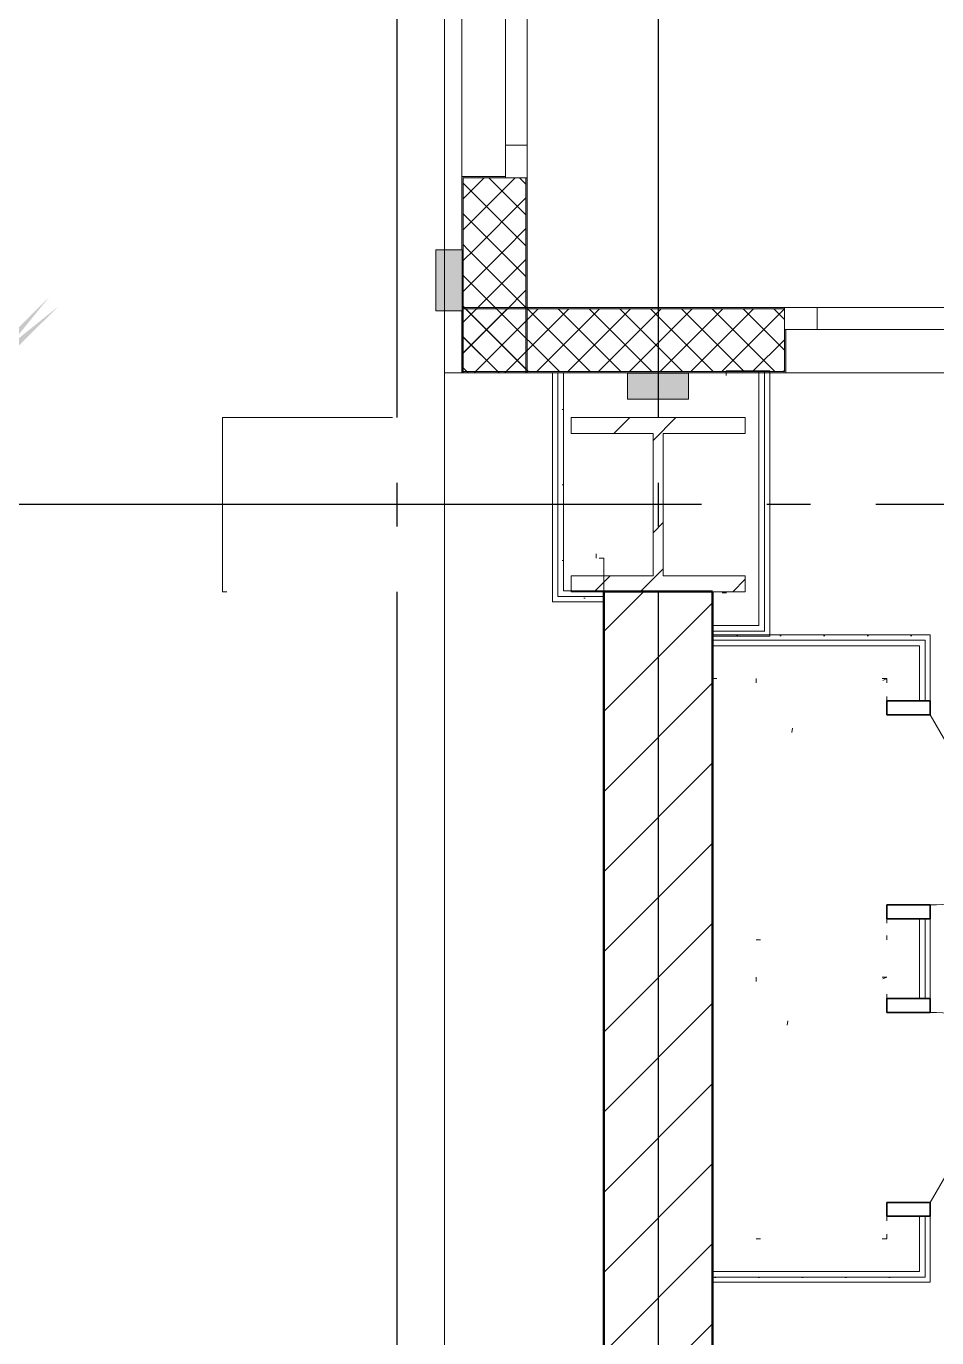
# Model space of a CAD drawing. Header units: millimetres. Extents: x 0 to 1286, y 0 to 420.
# Drawn here: x 506.68 to 527.59, y 290.47 to 320.56 of the extents above; entities that cross this region are included whole.
import ezdxf

# ---------------------------------------------------------------- set-up
doc = ezdxf.new("R2010")
doc.units = ezdxf.units.MM
doc.linetypes.add('ГОСТ 2.303 5', pattern=[24, 20, -1.5, 1, -1.5])
doc.linetypes.add('СПКБ-0000-000-АР#003$0$Achse', pattern=[2300, 0, -800, 1500, 0])
for name, color, linetype in [('Viewport1ForCustomObjects_0', 7, 'Continuous'), ('Viewport2ForCustomObjects_0', 7, 'Continuous'), ('СПКБ-0000-000-АР#003$0$Двери ArchiCAD', 7, 'Continuous'), ('СПКБ-0000-000-АР#003$0$Колонны новые', 7, 'Continuous'), ('СПКБ-0000-000-АР#003$0$Колонны существующие', 7, 'Continuous'), ('СПКБ-0000-000-АР#003$0$Окна ArchiCAD', 7, 'Continuous'), ('СПКБ-0000-000-АР#003$0$Перекрытие', 7, 'Continuous'), ('СПКБ-0000-000-АР#003$0$Перекрытие новые', 7, 'Continuous'), ('СПКБ-0000-000-АР#003$0$Стены', 7, 'Continuous'), ('СПКБ-0000-000-АР#003$0$Фахверк', 7, 'Continuous'), ('Строительные оси', 7, 'Continuous'), ('ЭО_РАБОЧЕЕ ОСВЕЩЕНИЕ', 7, 'Continuous')]:
    doc.layers.add(name, color=color, linetype=linetype)
for name, color, linetype, lineweight in [('СПКБ-0000-000-АР#003$0$Двери ArchiCAD_Ном._пера__1', 7, 'Continuous', 13), ('СПКБ-0000-000-АР#003$0$Двери ArchiCAD_Ном._пера__20', 1, 'Continuous', 20), ('СПКБ-0000-000-АР#003$0$Колонны новые_Ном._пера__20', 1, 'Continuous', 20), ('СПКБ-0000-000-АР#003$0$Колонны существующие_Ном._пера__2', 8, 'Continuous', 15), ('СПКБ-0000-000-АР#003$0$Линии_Ном._пера__20', 1, 'Continuous', 20), ('СПКБ-0000-000-АР#003$0$Окна ArchiCAD_Ном._пера__6', 5, 'Continuous', 9), ('СПКБ-0000-000-АР#003$0$Перекрытие_Ном._пера__1', 7, 'Continuous', 13), ('СПКБ-0000-000-АР#003$0$Стены_Ном._пера__1', 7, 'Continuous', 13), ('СПКБ-0000-000-АР#003$0$Стены_Ном._пера__20', 1, 'Continuous', 20), ('СПКБ-0000-000-АР#003$0$Фахверк_Ном._пера__1', 7, 'Continuous', 13)]:
    doc.layers.add(name, color=color, linetype=linetype, lineweight=lineweight)
for name, color, linetype, lineweight, true_color in [('СПКБ-0000-000-АР#003$0$Двери ArchiCAD_Ном._пера__23', 7, 'Continuous', 35, 0xff6600), ('СПКБ-0000-000-АР#003$0$Двери ArchiCAD_Ном._пера__3', 7, 'Continuous', 18, 0xff6600), ('СПКБ-0000-000-АР#003$0$Колонны новые_Ном._пера__108', 7, 'Continuous', 13, 0xfd8379), ('СПКБ-0000-000-АР#003$0$Окна ArchiCAD_Ном._пера__68', 7, 'Continuous', 20, 0xfd4435), ('СПКБ-0000-000-АР#003$0$Перекрытие новые_Ном._пера__161', 7, 'Continuous', 13, 0xe11606), ('СПКБ-0000-000-АР#003$0$Стены_Ном._пера__58', 7, 'Continuous', 50, 0xdf0000), ('СПКБ-0000-000-АР#003$0$Стены_Ном._пера__68', 7, 'Continuous', 20, 0xfd4435), ('СПКБ-0000-000-АР#003$0$Фахверк_Ном._пера__102', 7, 'Continuous', 13, 0xcccccc)]:
    doc.layers.add(name, color=color, linetype=linetype, lineweight=lineweight, true_color=true_color)
pattern_1 = [(45, (0, 0), (-35.35534, 35.35534), []), (135, (0, 0), (35.35534, 35.35534), [])]
pattern_2 = [(0, (0, 0), (0, 173.2051), [0, -100]), (0, (50, 86.6), (0, 173.2051), [0, -100])]

# ---------------------------------------------------------------- blocks, each defined once
blk = doc.blocks.new('*E601')
at = {"layer": 'Строительные оси', "color": 3, "linetype": 'ГОСТ 2.303 5', "lineweight": 25}
for p, q in [((177.431, 258.857), (177.431, -45.143)), ((183.431, 258.857), (183.431, -45.143)), ((280.431, 188.857), (-283.569, 188.857))]:
    blk.add_line(p, q, dxfattribs=at)
blk = doc.blocks.new('СПКБ-0000-000-АР#003$0$Перекрытие_1', base_point=(-24406.7, -2530.3))
at = {"layer": 'СПКБ-0000-000-АР#003$0$Перекрытие_Ном._пера__1', "color": 7, "linetype": 'Continuous', "lineweight": 13, "flags": 128}
blk.add_lwpolyline([(-24406.7, -2530.3), (-24406.7, 18886.6), (-23563.9, 18885.7), (-23563.9, 17144.7), (-22883.9, 17144.7), (-20992.9, 17144.7), (-20022.9, 17144.7), (-20022.9, 20246.7), (-17951.9, 20246.7), (-17956.9, 23688.1), (-17956.9, 25286.1), (17852.7, 25286.1), (17852.7, -2530.3), (5843.1, -2530.3), (243.1, -2530.3)], close=True, dxfattribs=at)
blk = doc.blocks.new('СПКБ-0000-000-АР#003$0$Перекрытие_2', base_point=(22461.7, 19187.9))
at = {"layer": 'СПКБ-0000-000-АР#003$0$Перекрытие новые_Ном._пера__161', "color": 12, "linetype": 'Continuous', "lineweight": 13, "true_color": 0xe11606, "flags": 128}
blk.add_lwpolyline([(22461.7, 19187.9), (17852.7, 19187.9), (17852.7, 3579), (22462, 3579), (22462, 4190.3), (22462, 5140.3), (22462, 7088.5), (25022.7, 7088.5), (25022.7, 9974.9), (19954.3, 9975.7), (19954.3, 12754.6), (25022.7, 12758.4), (25022.7, 15678), (22461.7, 15678), (22461.7, 17613.1), (22461.7, 18563.1)], close=True, dxfattribs=at)
blk = doc.blocks.new('СПКБ-0000-000-АР#003$0$Двустворчатое Окно 19')
at = {"layer": 'СПКБ-0000-000-АР#003$0$Окна ArchiCAD_Ном._пера__6', "color": 5, "linetype": 'Continuous', "lineweight": 9}
for p, q in [((-747, 100), (747, 100)), ((-750, 0), (-675, 0)), ((-675, 0), (-675, -50)), ((-675, 0), (-75, 0)), ((-75, -50), (-75, 0)), ((-75, 0), (0, 0)), ((0, 0), (75, 0)), ((75, 0), (75, -50)), ((75, 0), (675, 0)), ((675, -50), (675, 0)), ((675, 0), (750, 0)), ((-750, -50), (750, -50)), ((-675, -50), (-750, -50)), ((-75, -50), (-675, -50)), ((0, -50), (-75, -50)), ((75, -50), (0, -50)), ((675, -50), (75, -50)), ((750, -50), (675, -50))]:
    blk.add_line(p, q, dxfattribs=at)
at = {"layer": 'СПКБ-0000-000-АР#003$0$Окна ArchiCAD_Ном._пера__68', "color": 20, "linetype": 'Continuous', "lineweight": 20, "true_color": 0xfd4435}
for p, q in [((-750, -47), (-750, 0)), ((750, -47), (750, 0)), ((-750, -50), (-750, -47)), ((750, -50), (750, -47))]:
    blk.add_line(p, q, dxfattribs=at)
blk = doc.blocks.new('СПКБ-0000-000-АР#003$0$Стена_3', base_point=(25022.7, 19187.9))
at = {"layer": 'СПКБ-0000-000-АР#003$0$Стены_Ном._пера__68', "linetype": 'Continuous', "lineweight": 20, "true_color": 0xfd4435}
for points in [[(17893.1, 19334.9), (18633.1, 19334.9), (18633.1, 19337.9), (17893.1, 19337.9)], [(18633.1, 19187.9), (18636.1, 19187.9), (18636.1, 19287.9), (18633.1, 19287.9), (18633.1, 19190.9)], [(18633.1, 19190.9), (17893.1, 19190.9), (17893.1, 19187.9), (18633.1, 19187.9)]]:
    blk.add_hatch(color=20, dxfattribs=at).paths.add_polyline_path(points)
h = blk.add_hatch(dxfattribs=at)
h.set_pattern_fill('СЕТКА_5X5_ДИАГОНАЛЬНАЯ', color=20, style=0, pattern_type=2)
h.set_pattern_definition(pattern_1)
h.paths.add_polyline_path([(17893.1, 19190.9), (18633.1, 19190.9), (18633.1, 19287.9), (18633.1, 19334.9), (17893.1, 19334.9)])
at = {"layer": 'СПКБ-0000-000-АР#003$0$Стены_Ном._пера__68', "color": 20, "linetype": 'Continuous', "lineweight": 20, "true_color": 0xfd4435}
for p, q in [((18633.1, 19334.9), (17893.1, 19334.9)), ((18633.1, 19337.9), (18633.1, 19334.9)), ((18633.1, 19334.9), (18633.1, 19287.9)), ((18633.1, 19287.9), (18636.1, 19287.9)), ((18633.1, 19190.9), (18633.1, 19287.9)), ((18636.1, 19287.9), (18636.1, 19187.9)), ((17893.1, 19190.9), (18633.1, 19190.9)), ((18633.1, 19187.9), (18636.1, 19187.9))]:
    blk.add_line(p, q, dxfattribs=at)
at = {"layer": 'СПКБ-0000-000-АР#003$0$Стены_Ном._пера__68', "color": 20, "linetype": 'Continuous', "lineweight": 20, "true_color": 0xfd4435, "flags": 128}
for points in [[(18633.1, 19337.9), (17893.1, 19337.9)], [(17893.1, 19337.9), (17893.1, 19187.9)], [(17893.1, 19187.9), (18633.1, 19187.9)]]:
    blk.add_lwpolyline(points, dxfattribs=at)
at = {"layer": 'СПКБ-0000-000-АР#003$0$Окна ArchiCAD', "color": 5, "linetype": 'Continuous', "lineweight": 9, "xscale": -1, "zscale": 1000, "rotation": 180}
blk.add_blockref('СПКБ-0000-000-АР#003$0$Двустворчатое Окно 19', (19383.1, 19287.9), dxfattribs=at)
blk = doc.blocks.new('СПКБ-0000-000-АР#003$0$Стена_7', base_point=(17892.7, 19187.9))
at = {"layer": 'СПКБ-0000-000-АР#003$0$Стены_Ном._пера__68', "linetype": 'Continuous', "lineweight": 20, "true_color": 0xfd4435}
for points in [[(17892.7, 19638.7), (17892.7, 19635.7), (17895.7, 19635.7), (17992.7, 19635.7), (17992.7, 19638.7)], [(17892.7, 19470.7), (17895.7, 19470.7), (17895.7, 19635.7), (17892.7, 19635.7)], [(18039.7, 19635.7), (18039.7, 19470.7), (18042.7, 19470.7), (18042.7, 19635.7)], [(17895.7, 19470.7), (17893.1, 19470.7), (17893.1, 19330.7), (17895.7, 19330.7)], [(18042.7, 19330.7), (18042.7, 19470.7), (18039.7, 19470.7), (18039.7, 19330.7)], [(17892.7, 19330.7), (17892.7, 19187.9), (17895.7, 19187.9), (17895.7, 19330.7)], [(18042.7, 19187.9), (18042.7, 19330.7), (18039.7, 19330.7), (18039.7, 19187.9)]]:
    blk.add_hatch(color=20, dxfattribs=at).paths.add_polyline_path(points)
h = blk.add_hatch(dxfattribs=at)
h.set_pattern_fill('СЕТКА_5X5_ДИАГОНАЛЬНАЯ', color=20, style=0, pattern_type=2)
h.set_pattern_definition(pattern_1)
h.paths.add_polyline_path([(17895.7, 19470.7), (18039.7, 19470.7), (18039.7, 19635.7), (17992.7, 19635.7), (17895.7, 19635.7)])
h = blk.add_hatch(dxfattribs=at)
h.set_pattern_fill('СЕТКА_5X5_ДИАГОНАЛЬНАЯ', color=20, style=0, pattern_type=2)
h.set_pattern_definition(pattern_1)
h.paths.add_polyline_path([(18039.7, 19330.7), (18039.7, 19470.7), (17895.7, 19470.7), (17895.7, 19330.7)])
h = blk.add_hatch(dxfattribs=at)
h.set_pattern_fill('СЕТКА_5X5_ДИАГОНАЛЬНАЯ', color=20, style=0, pattern_type=2)
h.set_pattern_definition(pattern_1)
h.paths.add_polyline_path([(17895.7, 19330.7), (17895.7, 19187.9), (18039.7, 19187.9), (18039.7, 19330.7)])
at = {"layer": 'СПКБ-0000-000-АР#003$0$Стены_Ном._пера__68', "color": 20, "linetype": 'Continuous', "lineweight": 20, "true_color": 0xfd4435}
for p, q in [((17992.7, 19638.7), (17892.7, 19638.7)), ((17892.7, 19635.7), (17892.7, 19638.7)), ((17895.7, 19635.7), (17895.7, 19470.7)), ((17895.7, 19635.7), (17992.7, 19635.7)), ((17992.7, 19635.7), (17992.7, 19638.7)), ((18039.7, 19635.7), (17992.7, 19635.7)), ((18039.7, 19470.7), (18039.7, 19635.7)), ((18042.7, 19635.7), (18039.7, 19635.7)), ((17895.7, 19470.7), (17895.7, 19330.7)), ((18039.7, 19330.7), (18039.7, 19470.7)), ((17895.7, 19330.7), (17895.7, 19187.9)), ((18039.7, 19187.9), (18039.7, 19330.7))]:
    blk.add_line(p, q, dxfattribs=at)
at = {"layer": 'СПКБ-0000-000-АР#003$0$Стены_Ном._пера__68', "color": 20, "linetype": 'Continuous', "lineweight": 20, "true_color": 0xfd4435, "flags": 128}
for points in [[(17892.7, 19635.7), (17892.7, 19470.7)], [(18042.7, 19187.9), (18042.7, 19635.7)], [(17892.7, 19330.7), (17892.7, 19187.9)], [(17892.7, 19187.9), (18042.7, 19187.9)]]:
    blk.add_lwpolyline(points, dxfattribs=at)
at = {"layer": 'СПКБ-0000-000-АР#003$0$Окна ArchiCAD', "color": 5, "linetype": 'Continuous', "lineweight": 9, "xscale": -1, "zscale": 1000, "rotation": 90}
blk.add_blockref('СПКБ-0000-000-АР#003$0$Двустворчатое Окно 19', (17992.7, 20385.7), dxfattribs=at)
blk = doc.blocks.new('СПКБ-0000-000-АР#003$0$Стена_18', base_point=(18343.1, 18686.8))
at = {"layer": 'СПКБ-0000-000-АР#003$0$Стены_Ном._пера__20', "linetype": 'Continuous', "lineweight": 20}
h = blk.add_hatch(dxfattribs=at)
h.set_pattern_fill('КИРПИЧ_ОБЫКНОВЕННЫЙ', color=1, style=0, pattern_type=2)
h.set_pattern_definition([(45, (0, 0), (-91.9239, 91.9239), [])])
h.paths.add_polyline_path([(18468.1, 18686.8), (18218.1, 18686.8), (18218.1, 15345.6), (18353.1, 15345.6), (18468.1, 15345.6)])
at = {"layer": 'СПКБ-0000-000-АР#003$0$Стены_Ном._пера__58', "color": 12, "linetype": 'Continuous', "lineweight": 50, "true_color": 0xdf0000, "flags": 128}
for points in [[(18218.1, 18686.8), (18218.1, 15345.6)], [(18468.1, 18686.8), (18218.1, 18686.8)], [(18468.1, 15345.6), (18468.1, 18686.8)]]:
    blk.add_lwpolyline(points, dxfattribs=at)
blk = doc.blocks.new('СПКБ-0000-000-АР#003$0$Стена_75', base_point=(18499.8, 19192.5))
at = {"layer": 'СПКБ-0000-000-АР#003$0$Стены_Ном._пера__20', "linetype": 'Continuous', "lineweight": 20}
h = blk.add_hatch(dxfattribs=at)
h.set_pattern_fill('ШТУКАТУРКА', color=1, style=0, pattern_type=2)
h.set_pattern_definition(pattern_2)
h.paths.add_polyline_path([(18574.8, 19192.5), (18574.8, 18608.6), (18587.8, 18595.6), (18587.8, 19192.5)])
h = blk.add_hatch(dxfattribs=at)
h.set_pattern_fill('ШТУКАТУРКА', color=1, style=0, pattern_type=2)
h.set_pattern_definition(pattern_2)
h.paths.add_polyline_path([(18599.8, 18583.6), (18599.8, 19192.5), (18587.8, 19192.5), (18587.8, 18595.6)])
at = {"layer": 'СПКБ-0000-000-АР#003$0$Стены_Ном._пера__1', "color": 7, "linetype": 'СПКБ-0000-000-АР#003$0$Achse', "lineweight": 13, "flags": 128}
blk.add_lwpolyline([(18499.8, 19192.5), (18499.8, 18683.6)], dxfattribs=at)
at = {"layer": 'СПКБ-0000-000-АР#003$0$Стены_Ном._пера__1', "color": 7, "linetype": 'Continuous', "lineweight": 13, "flags": 128}
blk.add_lwpolyline([(18499.8, 19192.5), (18574.8, 19192.5)], dxfattribs=at)
at = {"layer": 'СПКБ-0000-000-АР#003$0$Стены_Ном._пера__20', "color": 1, "linetype": 'Continuous', "lineweight": 20, "flags": 128}
for points in [[(18574.8, 19192.5), (18587.8, 19192.5)], [(18587.8, 19192.5), (18599.8, 19192.5)], [(18599.8, 18583.6), (18599.8, 19192.5)]]:
    blk.add_lwpolyline(points, dxfattribs=at)
at = {"layer": 'СПКБ-0000-000-АР#003$0$Стены_Ном._пера__68', "color": 20, "linetype": 'Continuous', "lineweight": 20, "true_color": 0xfd4435}
for p, q in [((18574.8, 19192.5), (18574.8, 18608.6)), ((18587.8, 18595.6), (18587.8, 19192.5))]:
    blk.add_line(p, q, dxfattribs=at)
blk = doc.blocks.new('СПКБ-0000-000-АР#003$0$Стена_107', base_point=(18468.1, 18683.6))
at = {"layer": 'СПКБ-0000-000-АР#003$0$Стены_Ном._пера__20', "linetype": 'Continuous', "lineweight": 20}
h = blk.add_hatch(dxfattribs=at)
h.set_pattern_fill('ШТУКАТУРКА', color=1, style=0, pattern_type=2)
h.set_pattern_definition(pattern_2)
h.paths.add_polyline_path([(18574.8, 18608.6), (18468.1, 18608.6), (18468.1, 18595.6), (18587.8, 18595.6)])
h = blk.add_hatch(dxfattribs=at)
h.set_pattern_fill('ШТУКАТУРКА', color=1, style=0, pattern_type=2)
h.set_pattern_definition(pattern_2)
h.paths.add_polyline_path([(18468.1, 18583.6), (18599.8, 18583.6), (18587.8, 18595.6), (18468.1, 18595.6)])
at = {"layer": 'СПКБ-0000-000-АР#003$0$Стены_Ном._пера__1', "color": 7, "linetype": 'СПКБ-0000-000-АР#003$0$Achse', "lineweight": 13, "flags": 128}
blk.add_lwpolyline([(18499.8, 18683.6), (18468.1, 18683.6)], dxfattribs=at)
at = {"layer": 'СПКБ-0000-000-АР#003$0$Стены_Ном._пера__1', "color": 7, "linetype": 'Continuous', "lineweight": 13, "flags": 128}
blk.add_lwpolyline([(18468.1, 18683.6), (18468.1, 18608.6)], dxfattribs=at)
at = {"layer": 'СПКБ-0000-000-АР#003$0$Стены_Ном._пера__20', "color": 1, "linetype": 'Continuous', "lineweight": 20, "flags": 128}
for points in [[(18468.1, 18608.6), (18468.1, 18595.6)], [(18468.1, 18595.6), (18468.1, 18583.6)], [(18468.1, 18583.6), (18599.8, 18583.6)]]:
    blk.add_lwpolyline(points, dxfattribs=at)
at = {"layer": 'СПКБ-0000-000-АР#003$0$Стены_Ном._пера__68', "color": 20, "linetype": 'Continuous', "lineweight": 20, "true_color": 0xfd4435}
for p, q in [((18574.8, 18608.6), (18468.1, 18608.6)), ((18468.1, 18595.6), (18587.8, 18595.6))]:
    blk.add_line(p, q, dxfattribs=at)
blk = doc.blocks.new('СПКБ-0000-000-АР#003$0$Стена_108', base_point=(18468.1, 17201.4))
at = {"layer": 'СПКБ-0000-000-АР#003$0$Стены_Ном._пера__20', "linetype": 'Continuous', "lineweight": 20}
h = blk.add_hatch(dxfattribs=at)
h.set_pattern_fill('ШТУКАТУРКА', color=1, style=0, pattern_type=2)
h.set_pattern_definition(pattern_2)
h.paths.add_polyline_path([(18942.9, 17126.4), (18468.1, 17126.4), (18468.1, 17113.4), (18955.9, 17113.4)])
h = blk.add_hatch(dxfattribs=at)
h.set_pattern_fill('ШТУКАТУРКА', color=1, style=0, pattern_type=2)
h.set_pattern_definition(pattern_2)
h.paths.add_polyline_path([(18468.1, 17101.4), (18967.9, 17101.4), (18955.9, 17113.4), (18468.1, 17113.4)])
at = {"layer": 'СПКБ-0000-000-АР#003$0$Стены_Ном._пера__1', "color": 7, "linetype": 'СПКБ-0000-000-АР#003$0$Achse', "lineweight": 13, "flags": 128}
blk.add_lwpolyline([(18867.9, 17201.4), (18468.1, 17201.4)], dxfattribs=at)
at = {"layer": 'СПКБ-0000-000-АР#003$0$Стены_Ном._пера__1', "color": 7, "linetype": 'Continuous', "lineweight": 13, "flags": 128}
blk.add_lwpolyline([(18468.1, 17201.4), (18468.1, 17126.4)], dxfattribs=at)
at = {"layer": 'СПКБ-0000-000-АР#003$0$Стены_Ном._пера__20', "color": 1, "linetype": 'Continuous', "lineweight": 20, "flags": 128}
for points in [[(18468.1, 17126.4), (18468.1, 17113.4)], [(18468.1, 17113.4), (18468.1, 17101.4)], [(18468.1, 17101.4), (18967.9, 17101.4)]]:
    blk.add_lwpolyline(points, dxfattribs=at)
at = {"layer": 'СПКБ-0000-000-АР#003$0$Стены_Ном._пера__68', "color": 20, "linetype": 'Continuous', "lineweight": 20, "true_color": 0xfd4435}
for p, q in [((18942.9, 17126.4), (18468.1, 17126.4)), ((18468.1, 17113.4), (18955.9, 17113.4))]:
    blk.add_line(p, q, dxfattribs=at)
blk = doc.blocks.new('СПКБ-0000-000-АР#003$0$Стена_109', base_point=(18867.9, 18486.8))
at = {"layer": 'СПКБ-0000-000-АР#003$0$Стены_Ном._пера__20', "linetype": 'Continuous', "lineweight": 20}
h = blk.add_hatch(dxfattribs=at)
h.set_pattern_fill('ШТУКАТУРКА', color=1, style=0, pattern_type=2)
h.set_pattern_definition(pattern_2)
h.paths.add_polyline_path([(18967.9, 18586.8), (18468.1, 18586.8), (18468.1, 18574.8), (18955.9, 18574.8)])
h = blk.add_hatch(dxfattribs=at)
h.set_pattern_fill('ШТУКАТУРКА', color=1, style=0, pattern_type=2)
h.set_pattern_definition(pattern_2)
h.paths.add_polyline_path([(18468.1, 18561.8), (18942.9, 18561.8), (18955.9, 18574.8), (18468.1, 18574.8)])
at = {"layer": 'СПКБ-0000-000-АР#003$0$Стены_Ном._пера__1', "color": 7, "linetype": 'Continuous', "lineweight": 13, "flags": 128}
blk.add_lwpolyline([(18468.1, 18486.8), (18468.1, 18561.8)], dxfattribs=at)
at = {"layer": 'СПКБ-0000-000-АР#003$0$Стены_Ном._пера__1', "color": 7, "linetype": 'СПКБ-0000-000-АР#003$0$Achse', "lineweight": 13, "flags": 128}
blk.add_lwpolyline([(18468.1, 18486.8), (18867.9, 18486.8)], dxfattribs=at)
at = {"layer": 'СПКБ-0000-000-АР#003$0$Стены_Ном._пера__20', "color": 1, "linetype": 'Continuous', "lineweight": 20, "flags": 128}
for points in [[(18967.9, 18586.8), (18468.1, 18586.8)], [(18468.1, 18574.8), (18468.1, 18586.8)], [(18468.1, 18561.8), (18468.1, 18574.8)]]:
    blk.add_lwpolyline(points, dxfattribs=at)
at = {"layer": 'СПКБ-0000-000-АР#003$0$Стены_Ном._пера__68', "color": 20, "linetype": 'Continuous', "lineweight": 20, "true_color": 0xfd4435}
for p, q in [((18955.9, 18574.8), (18468.1, 18574.8)), ((18468.1, 18561.8), (18942.9, 18561.8))]:
    blk.add_line(p, q, dxfattribs=at)
blk = doc.blocks.new('СПКБ-0000-000-АР#003$0$Металлическая Дверь 19')
at = {"layer": 'СПКБ-0000-000-АР#003$0$Двери ArchiCAD_Ном._пера__1', "color": 7, "linetype": 'Continuous', "lineweight": 13}
for p, q in [((-250, -25), (-250, -100)), ((250, -25), (250, -100))]:
    blk.add_line(p, q, dxfattribs=at)
at = {"layer": 'СПКБ-0000-000-АР#003$0$Двери ArchiCAD_Ном._пера__1', "color": 7, "linetype": 'СПКБ-0000-000-АР#003$0$Achse', "lineweight": 13}
for p, q in [((-250, -100), (-300, -100)), ((250, -100), (300, -100))]:
    blk.add_line(p, q, dxfattribs=at)
at = {"layer": 'СПКБ-0000-000-АР#003$0$Двери ArchiCAD_Ном._пера__20', "color": 1, "linetype": 'Continuous', "lineweight": 20}
for p, q in [((-250, 0), (-300, 0)), ((-250, 0), (-250, -12)), ((250, 0), (250, -12)), ((250, 0), (300, 0)), ((-250, -12), (-250, -25)), ((250, -12), (250, -25))]:
    blk.add_line(p, q, dxfattribs=at)
at = {"layer": 'СПКБ-0000-000-АР#003$0$Двери ArchiCAD_Ном._пера__23', "color": 30, "linetype": 'Continuous', "lineweight": 35, "true_color": 0xff6600}
for p, q in [((-218, 0), (-250, 0)), ((-250, 0), (-250, -100)), ((-218, -100), (-218, 0)), ((250, 0), (218, 0)), ((218, 0), (218, -100)), ((250, -100), (250, 0)), ((-250, -100), (-218, -100)), ((218, -100), (250, -100))]:
    blk.add_line(p, q, dxfattribs=at)
at = {"layer": 'СПКБ-0000-000-АР#003$0$Двери ArchiCAD_Ном._пера__3', "color": 30, "linetype": 'Continuous', "lineweight": 18, "true_color": 0xff6600}
blk.add_line((218, 0), (-159.6, 218), dxfattribs=at)
blk.add_arc((218, 0), 436, 150, 180, dxfattribs=at)
blk = doc.blocks.new('СПКБ-0000-000-АР#003$0$Металлическая Дверь 19_2')
at = {"layer": 'СПКБ-0000-000-АР#003$0$Двери ArchiCAD_Ном._пера__1', "color": 7, "linetype": 'Continuous', "lineweight": 13}
for p, q in [((-250, -100), (-250, -25)), ((250, -100), (250, -25))]:
    blk.add_line(p, q, dxfattribs=at)
at = {"layer": 'СПКБ-0000-000-АР#003$0$Двери ArchiCAD_Ном._пера__1', "color": 7, "linetype": 'СПКБ-0000-000-АР#003$0$Achse', "lineweight": 13}
for p, q in [((-250, -100), (-300, -100)), ((250, -100), (300, -100))]:
    blk.add_line(p, q, dxfattribs=at)
at = {"layer": 'СПКБ-0000-000-АР#003$0$Двери ArchiCAD_Ном._пера__20', "color": 1, "linetype": 'Continuous', "lineweight": 20}
for p, q in [((-250, -12), (-250, 0)), ((250, -12), (250, 0)), ((-250, 0), (-300, 0)), ((-250, -25), (-250, -12)), ((250, 0), (300, 0)), ((250, -25), (250, -12))]:
    blk.add_line(p, q, dxfattribs=at)
at = {"layer": 'СПКБ-0000-000-АР#003$0$Двери ArchiCAD_Ном._пера__23', "color": 30, "linetype": 'Continuous', "lineweight": 35, "true_color": 0xff6600}
for p, q in [((-218, 0), (-250, 0)), ((-250, 0), (-250, -100)), ((-218, -100), (-218, 0)), ((250, 0), (218, 0)), ((218, 0), (218, -100)), ((250, -100), (250, 0)), ((-250, -100), (-218, -100)), ((218, -100), (250, -100))]:
    blk.add_line(p, q, dxfattribs=at)
at = {"layer": 'СПКБ-0000-000-АР#003$0$Двери ArchiCAD_Ном._пера__3', "color": 30, "linetype": 'Continuous', "lineweight": 18, "true_color": 0xff6600}
blk.add_line((218, 0), (-159.6, 218), dxfattribs=at)
blk.add_arc((218, 0), 436, 150, 180, dxfattribs=at)
blk = doc.blocks.new('СПКБ-0000-000-АР#003$0$Стена_110', base_point=(18867.9, 17201.4))
at = {"layer": 'СПКБ-0000-000-АР#003$0$Стены_Ном._пера__20', "linetype": 'Continuous', "lineweight": 20}
h = blk.add_hatch(dxfattribs=at)
h.set_pattern_fill('ШТУКАТУРКА', color=1, style=0, pattern_type=2)
h.set_pattern_definition(pattern_2)
h.paths.add_polyline_path([(18942.9, 18435.3), (18955.9, 18435.3), (18955.9, 18574.8), (18942.9, 18561.8)])
h = blk.add_hatch(dxfattribs=at)
h.set_pattern_fill('ШТУКАТУРКА', color=1, style=0, pattern_type=2)
h.set_pattern_definition(pattern_2)
h.paths.add_polyline_path([(18955.9, 18574.8), (18955.9, 18435.3), (18967.9, 18435.3), (18967.9, 18586.8)])
h = blk.add_hatch(dxfattribs=at)
h.set_pattern_fill('ШТУКАТУРКА', color=1, style=0, pattern_type=2)
h.set_pattern_definition(pattern_2)
h.paths.add_polyline_path([(18955.9, 17935.3), (18942.9, 17935.3), (18942.9, 17752.7), (18955.9, 17752.7)])
h = blk.add_hatch(dxfattribs=at)
h.set_pattern_fill('ШТУКАТУРКА', color=1, style=0, pattern_type=2)
h.set_pattern_definition(pattern_2)
h.paths.add_polyline_path([(18967.9, 17935.3), (18955.9, 17935.3), (18955.9, 17752.7), (18967.9, 17752.7)])
h = blk.add_hatch(dxfattribs=at)
h.set_pattern_fill('ШТУКАТУРКА', color=1, style=0, pattern_type=2)
h.set_pattern_definition(pattern_2)
h.paths.add_polyline_path([(18942.9, 17252.7), (18942.9, 17126.4), (18955.9, 17113.4), (18955.9, 17252.7)])
h = blk.add_hatch(dxfattribs=at)
h.set_pattern_fill('ШТУКАТУРКА', color=1, style=0, pattern_type=2)
h.set_pattern_definition(pattern_2)
h.paths.add_polyline_path([(18955.9, 17113.4), (18967.9, 17101.4), (18967.9, 17252.7), (18955.9, 17252.7)])
at = {"layer": 'СПКБ-0000-000-АР#003$0$Стены_Ном._пера__1', "color": 7, "linetype": 'СПКБ-0000-000-АР#003$0$Achse', "lineweight": 13}
for p, q in [((18867.9, 18435.3), (18867.9, 18485.3)), ((18867.9, 17935.3), (18867.9, 17885.3)), ((18867.9, 17752.7), (18867.9, 17802.7)), ((18867.9, 17252.7), (18867.9, 17202.7))]:
    blk.add_line(p, q, dxfattribs=at)
at = {"layer": 'СПКБ-0000-000-АР#003$0$Стены_Ном._пера__1', "color": 7, "linetype": 'Continuous', "lineweight": 13}
for p, q in [((18942.9, 18435.3), (18867.9, 18435.3)), ((18942.9, 17935.3), (18867.9, 17935.3)), ((18867.9, 17752.7), (18942.9, 17752.7)), ((18867.9, 17252.7), (18942.9, 17252.7))]:
    blk.add_line(p, q, dxfattribs=at)
at = {"layer": 'СПКБ-0000-000-АР#003$0$Стены_Ном._пера__1', "color": 7, "linetype": 'СПКБ-0000-000-АР#003$0$Achse', "lineweight": 13, "flags": 128}
for points in [[(18867.9, 18486.8), (18867.9, 18435.3)], [(18867.9, 17935.3), (18867.9, 17752.7)], [(18867.9, 17252.7), (18867.9, 17201.4)]]:
    blk.add_lwpolyline(points, dxfattribs=at)
at = {"layer": 'СПКБ-0000-000-АР#003$0$Стены_Ном._пера__20', "color": 1, "linetype": 'Continuous', "lineweight": 20}
for p, q in [((18967.9, 18435.3), (18967.9, 18485.3)), ((18955.9, 18435.3), (18942.9, 18435.3)), ((18967.9, 18435.3), (18955.9, 18435.3)), ((18955.9, 17935.3), (18942.9, 17935.3)), ((18967.9, 17935.3), (18955.9, 17935.3)), ((18967.9, 17935.3), (18967.9, 17885.3)), ((18967.9, 17752.7), (18967.9, 17802.7)), ((18942.9, 17752.7), (18955.9, 17752.7)), ((18955.9, 17752.7), (18967.9, 17752.7)), ((18942.9, 17252.7), (18955.9, 17252.7)), ((18955.9, 17252.7), (18967.9, 17252.7)), ((18967.9, 17252.7), (18967.9, 17202.7))]:
    blk.add_line(p, q, dxfattribs=at)
at = {"layer": 'СПКБ-0000-000-АР#003$0$Стены_Ном._пера__20', "color": 1, "linetype": 'Continuous', "lineweight": 20, "flags": 128}
for points in [[(18967.9, 18435.3), (18967.9, 18586.8)], [(18967.9, 17752.7), (18967.9, 17935.3)], [(18967.9, 17101.4), (18967.9, 17252.7)]]:
    blk.add_lwpolyline(points, dxfattribs=at)
at = {"layer": 'СПКБ-0000-000-АР#003$0$Стены_Ном._пера__68', "color": 20, "linetype": 'Continuous', "lineweight": 20, "true_color": 0xfd4435}
for p, q in [((18955.9, 18435.3), (18955.9, 18574.8)), ((18942.9, 18561.8), (18942.9, 18435.3)), ((18942.9, 17935.3), (18942.9, 17752.7)), ((18955.9, 17752.7), (18955.9, 17935.3)), ((18942.9, 17252.7), (18942.9, 17126.4)), ((18955.9, 17113.4), (18955.9, 17252.7))]:
    blk.add_line(p, q, dxfattribs=at)
at = {"layer": 'СПКБ-0000-000-АР#003$0$Двери ArchiCAD', "color": 21, "linetype": 'Continuous', "lineweight": 18, "true_color": 0xff9955, "xscale": -1, "zscale": 1000, "rotation": 270}
blk.add_blockref('СПКБ-0000-000-АР#003$0$Металлическая Дверь 19', (18967.9, 18185.3), dxfattribs=at)
at = {"layer": 'СПКБ-0000-000-АР#003$0$Двери ArchiCAD', "color": 21, "linetype": 'Continuous', "lineweight": 18, "true_color": 0xff9955, "zscale": 1000, "rotation": 270}
blk.add_blockref('СПКБ-0000-000-АР#003$0$Металлическая Дверь 19_2', (18967.9, 17502.7), dxfattribs=at)
blk = doc.blocks.new('СПКБ-0000-000-АР#003$0$Стена_111', base_point=(18200.6, 18762.9))
at = {"layer": 'СПКБ-0000-000-АР#003$0$Стены_Ном._пера__20', "linetype": 'Continuous', "lineweight": 20}
h = blk.add_hatch(dxfattribs=at)
h.set_pattern_fill('ШТУКАТУРКА', color=1, style=0, pattern_type=2)
h.set_pattern_definition(pattern_2)
h.paths.add_polyline_path([(18100.6, 19187.9), (18100.6, 18662.9), (18112.6, 18674.9), (18112.6, 19187.9)])
h = blk.add_hatch(dxfattribs=at)
h.set_pattern_fill('ШТУКАТУРКА', color=1, style=0, pattern_type=2)
h.set_pattern_definition(pattern_2)
h.paths.add_polyline_path([(18125.6, 18687.9), (18125.6, 19187.9), (18112.6, 19187.9), (18112.6, 18674.9)])
at = {"layer": 'СПКБ-0000-000-АР#003$0$Стены_Ном._пера__1', "color": 7, "linetype": 'Continuous', "lineweight": 13, "flags": 128}
blk.add_lwpolyline([(18200.6, 19187.9), (18125.6, 19187.9)], dxfattribs=at)
at = {"layer": 'СПКБ-0000-000-АР#003$0$Стены_Ном._пера__1', "color": 7, "linetype": 'СПКБ-0000-000-АР#003$0$Achse', "lineweight": 13, "flags": 128}
blk.add_lwpolyline([(18200.6, 18762.9), (18200.6, 19187.9)], dxfattribs=at)
at = {"layer": 'СПКБ-0000-000-АР#003$0$Стены_Ном._пера__20', "color": 1, "linetype": 'Continuous', "lineweight": 20, "flags": 128}
for points in [[(18112.6, 19187.9), (18100.6, 19187.9)], [(18100.6, 19187.9), (18100.6, 18662.9)], [(18125.6, 19187.9), (18112.6, 19187.9)]]:
    blk.add_lwpolyline(points, dxfattribs=at)
at = {"layer": 'СПКБ-0000-000-АР#003$0$Стены_Ном._пера__68', "color": 20, "linetype": 'Continuous', "lineweight": 20, "true_color": 0xfd4435}
for p, q in [((18112.6, 19187.9), (18112.6, 18674.9)), ((18125.6, 18687.9), (18125.6, 19187.9))]:
    blk.add_line(p, q, dxfattribs=at)
blk = doc.blocks.new('СПКБ-0000-000-АР#003$0$Стена_112', base_point=(18218.1, 18762.9))
at = {"layer": 'СПКБ-0000-000-АР#003$0$Стены_Ном._пера__20', "linetype": 'Continuous', "lineweight": 20}
h = blk.add_hatch(dxfattribs=at)
h.set_pattern_fill('ШТУКАТУРКА', color=1, style=0, pattern_type=2)
h.set_pattern_definition(pattern_2)
h.paths.add_polyline_path([(18100.6, 18662.9), (18218.1, 18662.9), (18218.1, 18674.9), (18112.6, 18674.9)])
h = blk.add_hatch(dxfattribs=at)
h.set_pattern_fill('ШТУКАТУРКА', color=1, style=0, pattern_type=2)
h.set_pattern_definition(pattern_2)
h.paths.add_polyline_path([(18218.1, 18687.9), (18125.6, 18687.9), (18112.6, 18674.9), (18218.1, 18674.9)])
at = {"layer": 'СПКБ-0000-000-АР#003$0$Стены_Ном._пера__1', "color": 7, "linetype": 'СПКБ-0000-000-АР#003$0$Achse', "lineweight": 13, "flags": 128}
blk.add_lwpolyline([(18218.1, 18762.9), (18200.6, 18762.9)], dxfattribs=at)
at = {"layer": 'СПКБ-0000-000-АР#003$0$Стены_Ном._пера__1', "color": 7, "linetype": 'Continuous', "lineweight": 13, "flags": 128}
blk.add_lwpolyline([(18218.1, 18762.9), (18218.1, 18687.9)], dxfattribs=at)
at = {"layer": 'СПКБ-0000-000-АР#003$0$Стены_Ном._пера__20', "color": 1, "linetype": 'Continuous', "lineweight": 20, "flags": 128}
for points in [[(18100.6, 18662.9), (18218.1, 18662.9)], [(18218.1, 18687.9), (18218.1, 18674.9)], [(18218.1, 18674.9), (18218.1, 18662.9)]]:
    blk.add_lwpolyline(points, dxfattribs=at)
at = {"layer": 'СПКБ-0000-000-АР#003$0$Стены_Ном._пера__68', "color": 20, "linetype": 'Continuous', "lineweight": 20, "true_color": 0xfd4435}
for p, q in [((18112.6, 18674.9), (18218.1, 18674.9)), ((18218.1, 18687.9), (18125.6, 18687.9))]:
    blk.add_line(p, q, dxfattribs=at)
blk = doc.blocks.new('СПКБ-0000-000-АР#003$0$Колонна_101', base_point=(18343.1, 18885.7))
at = {"layer": 'СПКБ-0000-000-АР#003$0$Колонны новые_Ном._пера__108', "linetype": 'Continuous', "lineweight": 13, "true_color": 0xfd8379}
h = blk.add_hatch(dxfattribs=at)
h.set_pattern_fill('СТАЛЬ', color=11, style=0, pattern_type=2)
h.set_pattern_definition([(45, (0, 0), (-159.099, 159.099), []), (45, (-53.03, 53.03), (-159.099, 159.099), [])])
h.paths.add_polyline_path([(18143.1, 18685.7), (18543.1, 18685.7), (18543.1, 18722.4), (18354.8, 18722.4), (18354.8, 19049.1), (18543.1, 19049.1), (18543.1, 19085.7), (18143.1, 19085.7), (18143.1, 19049.1), (18331.4, 19049.1), (18331.4, 18722.4), (18143.1, 18722.4)])
at = {"layer": 'СПКБ-0000-000-АР#003$0$Колонны новые_Ном._пера__20', "color": 1, "linetype": 'Continuous', "lineweight": 20}
for p, q in [((18543.1, 19085.7), (18143.1, 19085.7)), ((18143.1, 19085.7), (18143.1, 19049.1)), ((18543.1, 19049.1), (18543.1, 19085.7)), ((18143.1, 19049.1), (18331.4, 19049.1)), ((18331.4, 19049.1), (18331.4, 18722.4)), ((18354.8, 18722.4), (18354.8, 19049.1)), ((18354.8, 19049.1), (18543.1, 19049.1)), ((18331.4, 18722.4), (18143.1, 18722.4)), ((18143.1, 18722.4), (18143.1, 18685.7)), ((18543.1, 18722.4), (18354.8, 18722.4)), ((18543.1, 18685.7), (18543.1, 18722.4)), ((18143.1, 18685.7), (18543.1, 18685.7))]:
    blk.add_line(p, q, dxfattribs=at)
blk = doc.blocks.new('СПКБ-0000-000-АР#003$0$Колонна_123', base_point=(17543.1, 18885.7))
at = {"layer": 'СПКБ-0000-000-АР#003$0$Колонны существующие_Ном._пера__2', "color": 8, "linetype": 'СПКБ-0000-000-АР#003$0$Achse', "lineweight": 15, "flags": 128}
blk.add_lwpolyline([(17343.1, 18685.7), (17743.1, 18685.7), (17743.1, 19085.7), (17343.1, 19085.7)], close=True, dxfattribs=at)
blk = doc.blocks.new('СПКБ-0000-000-АР#003$0$Колонна_141', base_point=(18343.1, 19157.7))
at = {"layer": 'СПКБ-0000-000-АР#003$0$Фахверк_Ном._пера__102', "linetype": 'Continuous', "lineweight": 13, "true_color": 0xcccccc}
blk.add_hatch(color=254, dxfattribs=at).paths.add_polyline_path([(18413.1, 19187.7), (18273.1, 19187.7), (18273.1, 19127.7), (18413.1, 19127.7)])
at = {"layer": 'СПКБ-0000-000-АР#003$0$Фахверк_Ном._пера__1', "color": 7, "linetype": 'Continuous', "lineweight": 13, "flags": 128}
blk.add_lwpolyline([(18413.1, 19187.7), (18273.1, 19187.7), (18273.1, 19127.7), (18413.1, 19127.7)], close=True, dxfattribs=at)
blk = doc.blocks.new('СПКБ-0000-000-АР#003$0$Колонна_142', base_point=(17863.1, 19400.7))
at = {"layer": 'СПКБ-0000-000-АР#003$0$Фахверк_Ном._пера__102', "linetype": 'Continuous', "lineweight": 13, "true_color": 0xcccccc}
blk.add_hatch(color=254, dxfattribs=at).paths.add_polyline_path([(17893.1, 19330.7), (17893.1, 19470.7), (17833.1, 19470.7), (17833.1, 19330.7)])
at = {"layer": 'СПКБ-0000-000-АР#003$0$Фахверк_Ном._пера__1', "color": 7, "linetype": 'Continuous', "lineweight": 13, "flags": 128}
blk.add_lwpolyline([(17893.1, 19330.7), (17893.1, 19470.7), (17833.1, 19470.7), (17833.1, 19330.7)], close=True, dxfattribs=at)
blk = doc.blocks.new('*E600')
at = {"layer": 'СПКБ-0000-000-АР#003$0$Линии_Ном._пера__20', "color": 1, "linetype": 'СПКБ-0000-000-АР#003$0$Achse', "lineweight": 20}
for p, q in [((434.247, 211.711), (431.247, 211.711)), ((431.247, 211.711), (431.247, 205.711)), ((434.247, 211.711), (432.086, 210.574)), ((434.247, 205.711), (434.247, 211.711)), ((432.086, 210.574), (431.247, 205.711)), ((431.247, 205.711), (434.247, 205.711)), ((434.247, 204.857), (431.247, 204.857)), ((431.247, 204.857), (431.247, 198.857)), ((434.247, 204.857), (431.98, 203.858)), ((434.247, 198.857), (434.247, 204.857)), ((431.98, 203.858), (431.247, 198.857)), ((431.247, 198.857), (434.247, 198.857))]:
    blk.add_line(p, q, dxfattribs=at)
at = {"layer": 'СПКБ-0000-000-АР#003$0$Колонны новые', "color": 1, "lineweight": 20, "xscale": 0.01, "yscale": 0.01, "zscale": 0.01}
blk.add_blockref('СПКБ-0000-000-АР#003$0$Колонна_101', (428.999, 215.701), dxfattribs=at)
at = {"layer": 'СПКБ-0000-000-АР#003$0$Колонны существующие', "color": 8, "lineweight": 15, "xscale": 0.01, "yscale": 0.01, "zscale": 0.01}
blk.add_blockref('СПКБ-0000-000-АР#003$0$Колонна_123', (420.999, 215.701), dxfattribs=at)
at = {"layer": 'СПКБ-0000-000-АР#003$0$Перекрытие', "color": 7, "linetype": 'Continuous', "lineweight": 13, "xscale": 0.01, "yscale": 0.01, "zscale": 0.01}
blk.add_blockref('СПКБ-0000-000-АР#003$0$Перекрытие_1', (1.5, 1.54), dxfattribs=at)
at = {"layer": 'СПКБ-0000-000-АР#003$0$Перекрытие новые', "color": 12, "linetype": 'Continuous', "lineweight": 13, "true_color": 0xe11606, "xscale": 0.01, "yscale": 0.01, "zscale": 0.01}
blk.add_blockref('СПКБ-0000-000-АР#003$0$Перекрытие_2', (470.184, 218.722), dxfattribs=at)
at = {"layer": 'СПКБ-0000-000-АР#003$0$Стены', "color": 20, "lineweight": 20, "true_color": 0xfd4435, "xscale": 0.01, "yscale": 0.01, "zscale": 0.01}
for name, p in [('СПКБ-0000-000-АР#003$0$Стена_7', (424.494, 218.723)), ('СПКБ-0000-000-АР#003$0$Стена_3', (495.794, 218.723))]:
    blk.add_blockref(name, p, dxfattribs=at)
at = {"layer": 'СПКБ-0000-000-АР#003$0$Стены', "color": 12, "lineweight": 50, "true_color": 0xdf0000, "xscale": 0.01, "yscale": 0.01, "zscale": 0.01}
for name, p in [('СПКБ-0000-000-АР#003$0$Стена_111', (427.573, 214.472)), ('СПКБ-0000-000-АР#003$0$Стена_75', (430.565, 218.768)), ('СПКБ-0000-000-АР#003$0$Стена_112', (427.749, 214.472)), ('СПКБ-0000-000-АР#003$0$Стена_18', (428.999, 213.711)), ('СПКБ-0000-000-АР#003$0$Стена_107', (430.249, 213.68)), ('СПКБ-0000-000-АР#003$0$Стена_109', (434.247, 211.711)), ('СПКБ-0000-000-АР#003$0$Стена_110', (434.247, 198.857)), ('СПКБ-0000-000-АР#003$0$Стена_108', (430.249, 198.857))]:
    blk.add_blockref(name, p, dxfattribs=at)
at = {"layer": 'СПКБ-0000-000-АР#003$0$Фахверк', "color": 7, "lineweight": 13, "xscale": 0.01, "yscale": 0.01, "zscale": 0.01}
for name, p in [('СПКБ-0000-000-АР#003$0$Колонна_142', (424.199, 220.851)), ('СПКБ-0000-000-АР#003$0$Колонна_141', (428.999, 218.421))]:
    blk.add_blockref(name, p, dxfattribs=at)
blk = doc.blocks.new('CustomObjectsInViewport1_0')
at = {"layer": 'ЭО_РАБОЧЕЕ ОСВЕЩЕНИЕ'}
blk.add_solid([(505.408, 312.138), (507.415, 314.132), (507.203, 314.345), (505.197, 312.351)], dxfattribs=at)

msp = doc.modelspace()

# ---------------------------------------------------------------- block references
msp.add_blockref('*E600', (92.189, 93.885))
at = {"layer": 'Viewport1ForCustomObjects_0'}
msp.add_blockref('CustomObjectsInViewport1_0', (0, 0), dxfattribs=at)
at = {"layer": 'Viewport2ForCustomObjects_0'}
msp.add_blockref('*E601', (337.756, 120.729), dxfattribs=at)

doc.saveas('drawing.dxf')
